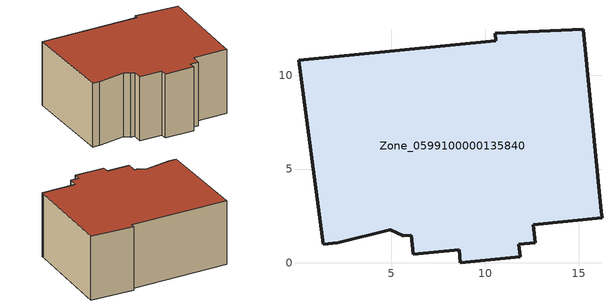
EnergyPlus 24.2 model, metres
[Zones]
Zone_0599100000135840
 floor ground (C_G): 16.21,2.56 16.23,2.4 12.57,2.04 12.66,1.07 11.8,0.99 11.87,0.32 8.68,0 8.61,0.69 6.16,0.45 6.06,1.47 5.63,1.46 4.95,1.77 2.17,1.08 1.39,1.01 0.07,10.78 10.58,11.82 10.53,12.23 15.23,12.45 16.2,2.72 z0
 wall outside (C_F): 12.66,1.07 12.57,2.04 16.23,2.4 16.21,2.56 16.2,2.72 15.23,12.45 10.53,12.23 10.58,11.82 0.07,10.78 1.39,1.01 2.17,1.08 4.95,1.77 5.63,1.46 6.06,1.47 6.16,0.45 8.61,0.69 8.68,0 11.87,0.32 11.8,0.99 12.66,1.07 z0:7.15
 roof outside (C_R): 15.23,12.45 10.53,12.23 10.58,11.82 0.07,10.78 1.39,1.01 2.17,1.08 4.95,1.77 5.63,1.46 6.06,1.47 6.16,0.45 8.61,0.69 8.68,0 11.87,0.32 11.8,0.99 12.66,1.07 12.57,2.04 16.23,2.4 16.21,2.56 16.2,2.72 z7.15
[BUILDING]
Pand.0599100000135840: North Axis=0; Terrain=City; Loads Convergence Tolerance Value=0.04; Temperature Convergence Tolerance Value=0.4; Solar Distribution=FullExterior; Maximum Number of Warmup Days=25; Minimum Number of Warmup Days=1
[Site:Location]
Rotterdam.The.Hague.AP_ZH_NLD Design_Conditions: Latitude=51.96; Longitude=4.45; Time Zone=1; Elevation=-4.5
[SITE:GROUNDTEMPERATURE:BUILDINGSURFACE]
18, 18, 18, 18, 18, 18, 18, 18, 18, 18, 18, 18
[MATERIAL] Thermal Absorptance=0.9; Solar Absorptance=0.7; Visible Absorptance=0.7
Name | Roughness | Thickness | Conductivity | Density | Specific Heat
G.D.1965 | MediumSmooth | 0.15 | 1 | 540 | 1210
F.D.1965 | Rough | 0.3 | 0.857143 | 1920 | 840
R.D.1965 | MediumRough | 0.2 | 0.08 | 1500 | 1000
[CONSTRUCTION]
C_G: G.D.1965
C_F: F.D.1965
C_R: R.D.1965
[ZONE]
Zone_0599100000135840: Type=1; Multiplier=1; Ceiling Height=Autocalculate; Volume=Autocalculate; Floor Area=autocalculate; Part of Total Floor Area=Yes
[ZONEINFILTRATION:DESIGNFLOWRATE]
Infil_Zone_0599100000135840: Zone or ZoneList or Space or SpaceList=Zone_0599100000135840; Schedule=AlwaysOn; Design Flow Rate Calculation Method=Flow/Area; Flow Rate per Floor Area=0.0042; Constant Term Coefficient=1; Temperature Term Coefficient=0; Velocity Term Coefficient=0; Velocity Squared Term Coefficient=0
[HVACTEMPLATE:ZONE:IDEALLOADSAIRSYSTEM]
Zone_0599100000135840: Maximum Heating Supply Air Temperature=50; Minimum Cooling Supply Air Temperature=13; Maximum Heating Supply Air Humidity Ratio=0.0156; Minimum Cooling Supply Air Humidity Ratio=0.0077; Heating Limit=NoLimit; Cooling Limit=NoLimit; Dehumidification Control Type=ConstantSensibleHeatRatio; Cooling Sensible Heat Ratio=0.7; Dehumidification Setpoint=60; Humidification Control Type=None; Humidification Setpoint=30; Outdoor Air Method=None; Outdoor Air Flow Rate per Person=0.00944; Outdoor Air Flow Rate per Zone Floor Area=0; Outdoor Air Flow Rate per Zone=0; Demand Controlled Ventilation Type=None; Outdoor Air Economizer Type=NoEconomizer; Heat Recovery Type=None; Sensible Heat Recovery Effectiveness=0.7; Latent Heat Recovery Effectiveness=0.65
[ZONECONTROL:THERMOSTAT]
ThermostatControl_Zone_0599100000135840: Zone or ZoneList=Zone_0599100000135840; Control Type Schedule=DualSetpointControlType; Control 1=Thermostat_Zone_0599100000135840; Temperature Difference Between Cutout And Setpoint=0
[THERMOSTATSETPOINT:DUALSETPOINT]
Thermostat_Zone_0599100000135840: Heating Setpoint Temperature Schedule=HeatingSetpoint_Zone_0599100000135840; Cooling Setpoint Temperature Schedule=CoolingSetpoint_Zone_0599100000135840
[SCHEDULE:COMPACT]
HeatingSetpoint_Zone_0599100000135840: Through: 12/31, For: AllDays, Until: 24:00, 21
CoolingSetpoint_Zone_0599100000135840: Through: 12/31, For: AllDays, Until: 24:00, 24
DualSetpointControlType: Through: 12/31, For: AllDays, Until: 24:00, 4
AlwaysOn: Through: 12/31, For: AllDays, Until: 24:00, 1
